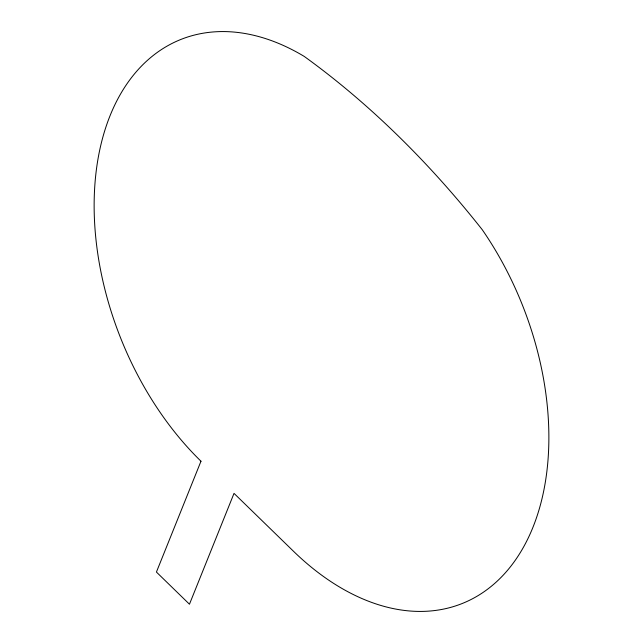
<?xml version="1.0" encoding="UTF-8"?>
<svg xmlns="http://www.w3.org/2000/svg" width="643" height="643" viewBox="0 0 643 643"><rect width="100%" height="100%" fill="white"/><g stroke="black" fill="none" stroke-linecap="round" stroke-linejoin="round"><path stroke-width="0.96" d="M200.986 461.216L156.426 572.061L189.46 604.219L234.02 493.374L293.489 551.26A255.126 166.416 68.3 0 0 521.827 550.054A255.126 166.416 68.3 0 0 482.242 229.696A800.921 522.438 68.3 0 0 304.227 56.415A255.126 166.416 68.3 0 0 101.787 141.179A255.126 166.416 68.3 0 0 200.986 461.216"/></g></svg>
